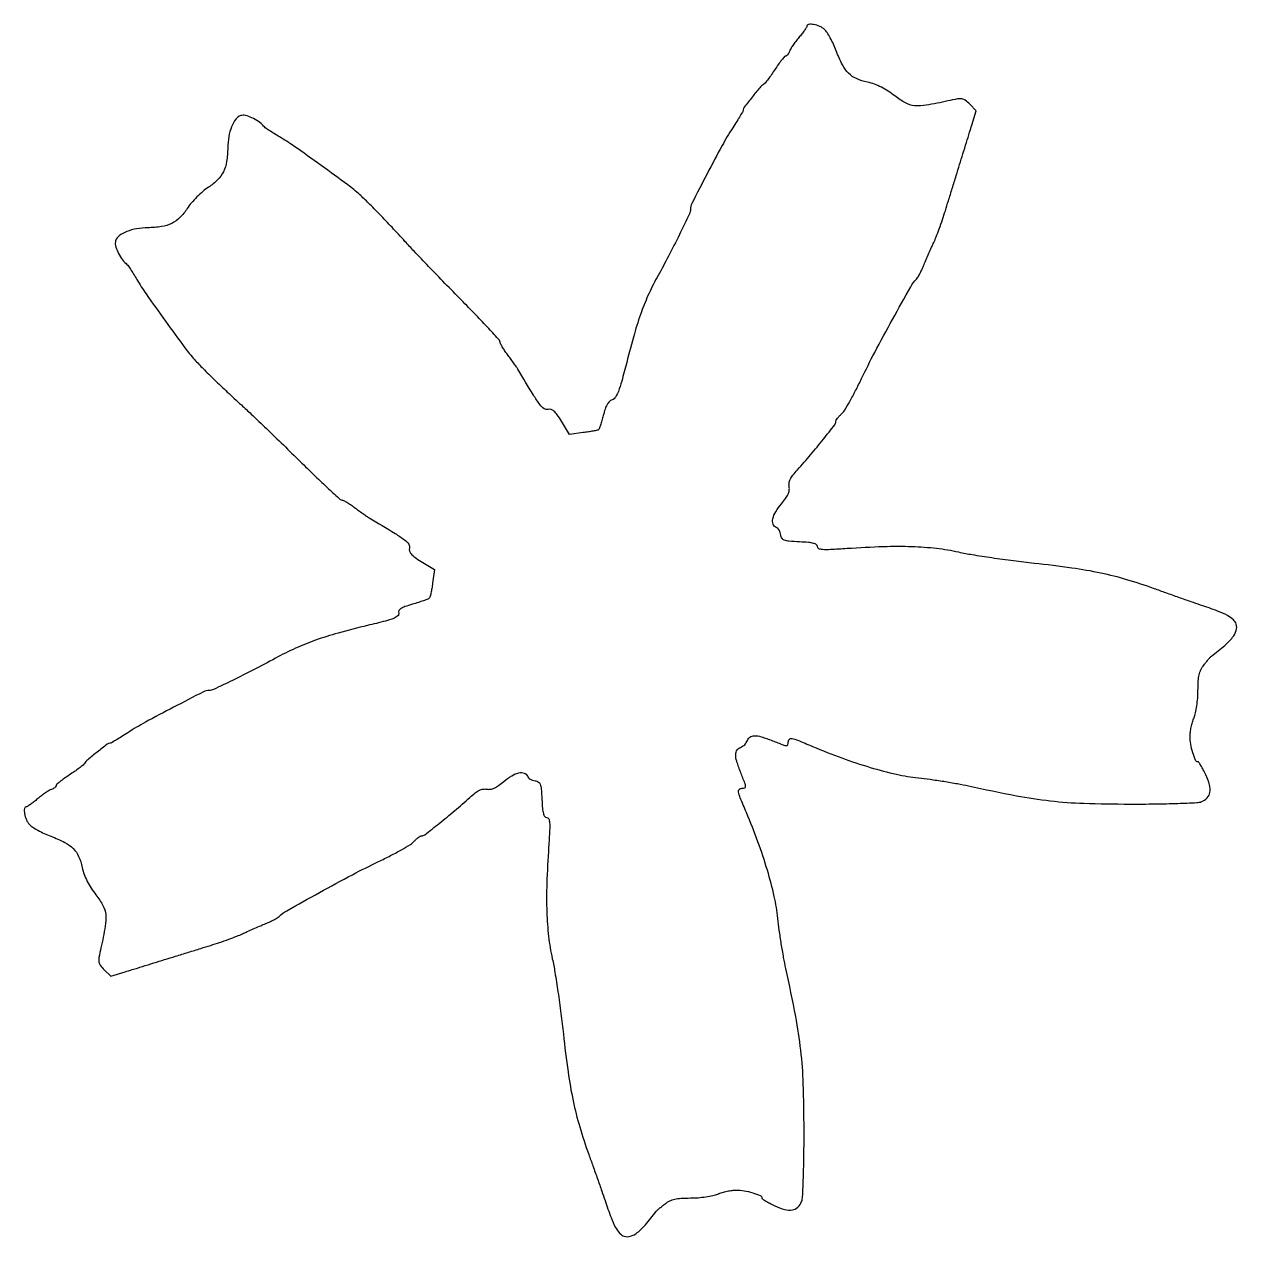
# Model space of a CAD drawing. Extents: x 0 to 459, y 0 to 459.
import ezdxf

# ---------------------------------------------------------------- set-up
doc = ezdxf.new("R2010")
doc.units = 0

msp = doc.modelspace()

# ---------------------------------------------------------------- linework, layer by layer
msp.add_lwpolyline([(295.997654, 458.25, -0.143996), (295.863379, 457.798645, -0.01006), (295.114021, 456.692187, -0.013607), (294.14314, 455.395332, -0.009797), (292.992838, 454, 0.01385), (291.802175, 452.531623, 0.014277), (290.707088, 451.014062, 0.014131), (289.834701, 449.647822, 0.057306), (289.427797, 448.75, -0.040202), (289.151418, 448.080297, -0.049996), (288.787147, 447.514063, -0.058371), (288.394662, 447.123758, -0.168057), (288.036858, 447, 0.214853), (287.575725, 446.792259, 0.011326), (286.506786, 445.527286, 0.016186), (285.284157, 443.907526, 0.010924), (283.99134, 441.986505, -0.008974), (282.674254, 440.012849, -0.011174), (281.377287, 438.229376, -0.009549), (280.23371, 436.786529, -0.07951), (279.610135, 436.236505, 0.07734), (278.229112, 435.028929, 0.006868), (275.298612, 431.435955, 0.004209), (272.338163, 427.637471, 0.164875), (272, 426.639837, -0.131762), (271.894577, 426.246732, -0.002547), (270.825479, 424.418399, -0.005958), (269.533928, 422.29343, -0.003936), (268.00163, 419.881226, 0.018371), (263.970227, 413.110689, 0.005463), (258.309951, 402.483189, 0.001954), (252.526371, 391.22477, 0.118208), (252, 389.029421, -0.11195), (251.615397, 387.333201, -0.0023), (247.79843, 379.442421, -0.005984), (243.682041, 371.280426, -0.007982), (239.738312, 363.975627, 0.020653), (236.324997, 357.251164, 0.020406), (233.463195, 350.2413, 0.016917), (230.776408, 341.938491, 0.008134), (227.868122, 331.130732, -0.004797), (225.99156, 323.966815, -0.026062), (224.737299, 320.155115, -0.050411), (223.624776, 317.968997, -0.160352), (222.367686, 316.949694, 0.104391), (221.322472, 316.277752, 0.068505), (220.448021, 315.138435, 0.049464), (219.694926, 313.447408, 0.021174), (219.015804, 311.065879, -0.009679), (218.50243, 309.094893, -0.013876), (217.965667, 307.371362, -0.00966), (217.457226, 305.974064, -0.169131), (217.14952, 305.611248, -0.08245), (216.683165, 305.431553, -0.004846), (215.187477, 305.138368, -0.007218), (213.38999, 304.830854, -0.005248), (211.382316, 304.538691), (206.264632, 303.84872), (203.189899, 308.845799, 0.014757), (201.561085, 311.325887, 0.05816), (200.348805, 312.689236, 0.105548), (199.272461, 313.301913, 0.141672), (198.156208, 313.330598, -0.21944), (196.656693, 313.597666, -0.079033), (195.056875, 315.13667, -0.024655), (192.62951, 318.702061, -0.00195), (186.698206, 328.496052, 0.013231), (186.054381, 329.506968, 0.004218), (185.04416, 330.97732, 0.004207), (183.890722, 332.59696, 0.00468), (182.75, 334.139956, -0.012187), (181.696877, 335.610129, -0.01578), (180.807813, 337.01051, -0.013508), (180.142173, 338.208669, -0.1206), (180, 338.789539, 0.187167), (179.740191, 339.459283, 0.001396), (175.667187, 343.894106, 0.004958), (170.904094, 348.949838, 0.003129), (165.25, 354.760104, -0.001667), (159.126183, 361.016357, -0.001572), (152.923437, 367.435917, -0.001562), (147.464367, 373.157141, -0.005477), (144, 376.891742, 0.003754), (139.096454, 382.214453, 0.004561), (134.419258, 387.125035, 0.00499), (130.219743, 391.368759, 0.01007), (126.81111, 394.611842, 0.026006), (122.412399, 398.23025, 0.003114), (112.239508, 405.649717, 0.003445), (101.996097, 412.916717, 0.020468), (96.469541, 416.452899, -0.007673), (94.493542, 417.647128, -0.009104), (92.666053, 418.83708, -0.008103), (91.163139, 419.891052, -0.05616), (90.5, 420.496551, 0.059712), (88.557867, 422.24482, 0.045965), (86.083454, 423.667383, 0.047697), (83.63944, 424.517042, 0.137504), (81.863128, 424.456558, 0.15949), (79.992867, 423.111035, 0.06178), (78.422878, 420.287258, 0.052242), (77.341069, 416.520018, 0.040884), (76.943558, 412.282119, -0.035576), (76.511764, 407.087004, -0.075187), (75.304182, 403.239683, -0.082966), (73.106961, 400.160526, -0.051632), (69.655642, 397.35648, 0.032135), (67.570134, 395.792794, 0.019449), (65.303783, 393.696217, 0.019449), (63.207206, 391.429866, 0.032135), (61.64352, 389.344358, -0.051632), (58.839474, 385.893039, -0.082966), (55.760317, 383.695818, -0.075187), (51.912996, 382.488236, -0.035576), (46.717881, 382.056442, 0.040884), (42.479982, 381.658931, 0.052242), (38.712742, 380.577122, 0.06178), (35.888965, 379.007133, 0.15949), (34.543442, 377.136872, 0.137504), (34.482958, 375.36056, 0.047697), (35.332617, 372.916546, 0.045965), (36.75518, 370.442133, 0.059712), (38.503449, 368.5, -0.05616), (39.108948, 367.836861, -0.008103), (40.16292, 366.333947, -0.009104), (41.352872, 364.506458, -0.007673), (42.547101, 362.530459, 0.020468), (46.083283, 357.003903, 0.003445), (53.350283, 346.760492, 0.003114), (60.76975, 336.587601, 0.026006), (64.388158, 332.18889, 0.01007), (67.631241, 328.780257, 0.00499), (71.874965, 324.580742, 0.004561), (76.785547, 319.903546, 0.003754), (82.108258, 315, -0.005477), (85.842859, 311.535633, -0.001562), (91.564083, 306.076563, -0.001572), (97.983643, 299.873817, -0.001667), (104.239896, 293.75, 0.003129), (110.050162, 288.095906, 0.004958), (115.105894, 283.332812, 0.001396), (119.540717, 279.259809, 0.187167), (120.210461, 279, -0.1206), (120.791331, 278.857827, -0.013508), (121.98949, 278.192188, -0.01578), (123.389871, 277.303123, -0.012187), (124.860044, 276.25, 0.00468), (126.40304, 275.109278, 0.004207), (128.02268, 273.95584, 0.004218), (129.493032, 272.945619, 0.013231), (130.503948, 272.301794, -0.00195), (140.297939, 266.37049, -0.024655), (143.86333, 263.943125, -0.079033), (145.402334, 262.343307, -0.21944), (145.669402, 260.843792, 0.141672), (145.698087, 259.727539, 0.105548), (146.310764, 258.651195, 0.05816), (147.674113, 257.438915, 0.014757), (150.154201, 255.810101), (155.15128, 252.735368), (154.473819, 247.617684, -0.010032), (154.167078, 245.610858, -0.013647), (153.804959, 243.815529, -0.010504), (153.434799, 242.349536, -0.131747), (153.148179, 241.860713, -0.102626), (152.651284, 241.53944, -0.00663), (151.028892, 240.935874, -0.00945), (149.057623, 240.273857, -0.006891), (146.843794, 239.610045, 0.012269), (143.947338, 238.707489, 0.061524), (142.420274, 237.970772, 0.136448), (141.727121, 237.19182, 0.177499), (141.628156, 236.249332, -0.286187), (141.29182, 235.202078, -0.081739), (139.761197, 234.285715, -0.031242), (136.569651, 233.24972, -0.004299), (129.784361, 231.568984, 0.008916), (118.704221, 228.715555, 0.018033), (110.113734, 226.002172, 0.020909), (102.615183, 222.973936, 0.017979), (95, 219.186012, -0.005189), (86.6841, 214.780751, -0.006108), (78.716322, 210.787741, -0.002735), (71.594556, 207.37491, -0.110803), (69.923533, 207, 0.118455), (67.770455, 206.482655, 0.001867), (56.470539, 200.666342, 0.005316), (45.830056, 194.99465, 0.018362), (39.118774, 190.99837, -0.003936), (36.70657, 189.466072, -0.005958), (34.581601, 188.174521, -0.002547), (32.753268, 187.105423, -0.131762), (32.360163, 187, 0.164875), (31.362529, 186.661837, 0.004209), (27.564045, 183.701388, 0.006868), (23.971071, 180.770888, 0.07734), (22.763495, 179.389865, -0.07951), (22.213471, 178.76629, -0.009549), (20.770624, 177.622713, -0.011174), (18.987151, 176.325746, -0.008974), (17.013495, 175.00866, 0.010924), (15.092474, 173.715843, 0.016186), (13.472714, 172.493214, 0.011326), (12.207741, 171.424275, 0.214853), (12, 170.963142, -0.168057), (11.876242, 170.605338, -0.058371), (11.485938, 170.212853, -0.049996), (10.919703, 169.848582, -0.040202), (10.25, 169.572203, 0.057306), (9.352178, 169.165299, 0.014131), (7.985938, 168.292912, 0.014277), (6.468377, 167.197825, 0.01385), (5, 166.007162, -0.009797), (3.604668, 164.85686, -0.013607), (2.307813, 163.885979, -0.01006), (1.201355, 163.136621, -0.143996), (0.75, 163.002346, 0.379432), (0.013071, 162.344937, 0.073349), (0.070129, 160.402819, 0.058648), (0.770856, 158.079833, 0.085179), (1.941907, 156.29273, 0.062812), (3.089269, 155.335479, 0.017135), (5.122126, 154.129091, 0.017048), (7.541545, 152.908543, 0.016989), (10.041251, 151.854169, -0.026928), (15.307957, 149.50837, -0.077946), (18.527083, 147.168927, -0.093481), (20.545281, 144.221195, -0.050712), (21.900713, 140.027359, 0.032991), (22.651709, 137.388071, 0.03019), (23.761687, 134.788398, 0.028608), (25.240959, 132.211366, 0.023536), (27.097767, 129.639742, -0.044515), (29.729539, 125.652924, -0.100259), (30.776527, 122.202831, -0.066812), (30.605768, 117.785889, -0.011954), (28.995733, 109.675701, 0.009134), (28.235755, 105.95739, 0.081685), (28.20197, 104.296286, 0.127423), (28.73421, 103.023791, 0.033954), (30.191075, 101.354379), (32.688098, 98.857357), (38.094049, 100.547683, -0.000472), (40.816414, 101.396089, -0.000169), (44.702627, 102.60174, -0.000167), (48.966549, 103.921431, -0.000198), (53, 105.166566, 0.000098), (57.220007, 106.468372, 0.000065), (62.059375, 107.962977, 0.000066), (66.756629, 109.415042, 0.000129), (70.5, 110.573825, 0.006372), (73.856187, 111.660762, 0.005633), (77.325, 112.87693, 0.005665), (80.425628, 114.043326, 0.017105), (82.5, 114.933447, -0.004072), (84.34833, 115.784276, -0.002258), (86.616476, 116.793756, -0.002252), (88.922791, 117.795399, -0.003633), (90.896515, 118.625126, 0.010863), (92.660616, 119.396931, 0.012115), (94.325702, 120.218517, 0.011491), (95.707377, 120.983369, 0.060523), (96.396515, 121.506666, -0.064291), (99.318604, 123.691168, -0.002274), (111.630584, 130.561793, -0.00475), (124.124387, 137.305473, -0.009927), (134, 142.267334, 0.007863), (138.54302, 144.526465, 0.009838), (142.681465, 146.770496, 0.008259), (146.068682, 148.76907, 0.07236), (147.404988, 149.881088, -0.023577), (148.206486, 150.692212, -0.027845), (149.039345, 151.377569, -0.028495), (149.793437, 151.867216, -0.130463), (150.293668, 152, 0.166977), (151.482642, 152.40845, 0.002855), (156.966699, 156.731048, 0.007624), (162.816134, 161.543771, 0.007687), (168.5, 166.51977, -0.019645), (170.532587, 168.215111, -0.050695), (172.155117, 169.220168, -0.071087), (173.576621, 169.677634, -0.089526), (174.956847, 169.664992, 0.087783), (176.323701, 169.647745, 0.066497), (177.761372, 170.085073, 0.049078), (179.395886, 171.034385, 0.020926), (181.386846, 172.59913, -0.041218), (184.365768, 174.750893, -0.081553), (187.065998, 175.83071, -0.13343), (189.112719, 175.733173, -0.226634), (190.331862, 174.577564, 0.10971), (190.708572, 174.008749, 0.054482), (191.396262, 173.476747, 0.050294), (192.264327, 173.058408, 0.051992), (193.188851, 172.827564, -0.101777), (194.466537, 172.370344, -0.16944), (195.185254, 171.497035, -0.069751), (195.55724, 169.782337, -0.007644), (195.79569, 165.75, 0.009655), (196.010211, 162.354168, 0.044709), (196.346066, 160.418029, 0.096093), (196.854928, 159.371864, 0.235854), (197.59941, 159, -0.303044), (198.359429, 158.492781, -0.081978), (198.706831, 157.010533, -0.029707), (198.72807, 154.074491, -0.003763), (198.350114, 147.75, 0.008309), (197.653093, 133.986555, 0.016743), (197.64767, 123.121744, 0.020565), (198.328383, 113.953336, 0.025362), (199.744218, 105.5, -0.013202), (200.725173, 100.406485, -0.004559), (201.880325, 93.001048, -0.004526), (203.00575, 84.811731, -0.005239), (203.925077, 76.992929, 0.008161), (205.687908, 62.71989, 0.017188), (207.615935, 51.72418, 0.019783), (210.093044, 41.92138, 0.015495), (213.524169, 31.5, -0.001508), (215.102131, 27.123317, -0.00109), (216.83613, 22.234375, -0.0011), (218.463824, 17.580563, -0.002393), (219.688132, 14, 0.008366), (221.956031, 7.617434, 0.033901), (223.66011, 3.86141, 0.059094), (225.226493, 1.62858, 0.134214), (226.943449, 0.517948, 0.156342), (229.313133, 0.524683, 0.087293), (231.886932, 1.888141, 0.051418), (234.959956, 4.83268, 0.015479), (239, 9.90032, -0.049896), (239.344839, 10.276619, -0.005897), (240.200552, 11.023349, -0.007006), (241.243612, 11.887183, -0.00569), (242.384859, 12.784474, -0.048983), (244.168289, 13.895215, -0.058305), (246.034372, 14.560901, -0.042709), (248.431501, 14.900694, -0.013862), (252.012735, 15, 0.019202), (254.867275, 15.109664, 0.016842), (257.833572, 15.438714, 0.017228), (260.500066, 15.920108, 0.045711), (262.345757, 16.5, -0.02755), (263.966894, 17.074719, -0.018431), (265.874924, 17.559375, -0.018585), (267.764598, 17.892946, -0.034403), (269.318658, 18, -0.043334), (272.289051, 17.742075, -0.030098), (275.568197, 16.962489, -0.023456), (278.405931, 15.957114, -0.304796), (279, 15.073112, 0.246707), (279.20167, 14.689265, 0.01233), (280.430039, 13.886881, 0.017471), (282.002652, 12.988483, 0.011517), (283.868218, 12.061724, 0.040429), (287.67022, 10.642714, 0.108195), (290.540156, 10.467859, 0.152642), (292.623248, 11.493825, 0.112188), (294.057284, 13.650669, 0.079777), (294.432543, 15.463641, 0.002796), (294.715191, 22.653027, 0.005135), (294.914969, 31.177268, 0.003562), (294.973152, 40.8151, 0.007988), (294.676916, 58.175035, 0.019797), (293.754125, 70.85873, 0.019058), (291.808091, 83.706504, 0.006923), (288.105217, 101.761544, -0.009108), (287.253014, 106.011108, -0.005226), (286.372624, 111.16318, -0.005219), (285.595705, 116.36157, -0.008663), (285.062515, 120.761544, 0.029885), (283.700164, 129.044407, 0.016562), (281.10629, 138.958801, 0.015287), (277.526297, 149.776836, 0.013377), (273.141311, 160.854709, -0.004216), (270.834009, 166.385397, -0.052352), (270.201021, 168.568668, -0.236858), (270.495577, 169.564588, -0.207422), (271.5, 170, 0.092741), (272.524294, 170.191636, 0.332509), (272.855974, 170.722, 0.070334), (272.586852, 171.905579, 0.002862), (271, 176, -0.017891), (269.516918, 180.1968, -0.074768), (269.10534, 182.83688, -0.152296), (269.610572, 184.488418, -0.167624), (270.948848, 185.483765, 0.070459), (271.740269, 185.864132, 0.049213), (272.506917, 186.493083, 0.049213), (273.135868, 187.259731, 0.070459), (273.516235, 188.051152, -0.167624), (274.511582, 189.389428, -0.152296), (276.16312, 189.89466, -0.074768), (278.8032, 189.483082, -0.017891), (283, 188, 0.002862), (287.094421, 186.413148, 0.070334), (288.278, 186.144026, 0.332509), (288.808364, 186.475706, 0.092741), (289, 187.5, -0.207422), (289.435412, 188.504423, -0.236858), (290.431332, 188.798979, -0.052352), (292.614603, 188.165991, -0.004216), (298.145291, 185.858689, 0.013377), (309.223164, 181.473703, 0.015287), (320.041199, 177.89371, 0.016562), (329.955593, 175.299836, 0.029885), (338.238456, 173.937485, -0.008663), (342.63843, 173.404295, -0.005219), (347.83682, 172.627376, -0.005226), (352.988892, 171.746986, -0.009108), (357.238456, 170.894783, 0.006923), (375.293496, 167.191909, 0.019058), (388.14127, 165.245875, 0.019797), (400.824965, 164.323084, 0.007988), (418.1849, 164.026848, 0.003562), (427.822732, 164.085031, 0.005135), (436.346973, 164.284809, 0.002796), (443.536359, 164.567457, 0.079777), (445.349331, 164.942716, 0.112188), (447.506175, 166.376752, 0.152642), (448.532141, 168.459844, 0.108195), (448.357286, 171.32978, 0.040429), (446.938276, 175.131782, 0.011517), (446.011517, 176.997348, 0.017471), (445.113119, 178.569961, 0.01233), (444.310735, 179.79833, 0.246707), (443.926888, 180, -0.304796), (443.042886, 180.594069, -0.023456), (442.037511, 183.431803, -0.030098), (441.257925, 186.710949, -0.043334), (441, 189.681342, -0.034403), (441.107054, 191.235402, -0.018585), (441.440625, 193.125076, -0.018431), (441.925281, 195.033106, -0.02755), (442.5, 196.654243, 0.045711), (443.079892, 198.499934, 0.017228), (443.561286, 201.166428, 0.016842), (443.890336, 204.132725, 0.019202), (444, 206.987265, -0.013862), (444.099306, 210.568499, -0.042709), (444.439099, 212.965628, -0.058305), (445.104785, 214.831711, -0.048983), (446.215526, 216.615141, -0.00569), (447.112817, 217.756388, -0.007006), (447.976651, 218.799448, -0.005897), (448.723381, 219.655161, -0.049896), (449.09968, 220, 0.015479), (454.16732, 224.040044, 0.051418), (457.111859, 227.113068, 0.087293), (458.475317, 229.686867, 0.156342), (458.482052, 232.056551, 0.134214), (457.37142, 233.773507, 0.059094), (455.13859, 235.33989, 0.033901), (451.382566, 237.043969, 0.008366), (445, 239.311868, -0.002393), (441.419437, 240.536176, -0.0011), (436.765625, 242.16387, -0.00109), (431.876683, 243.897869, -0.001508), (427.5, 245.475831, 0.015495), (417.07862, 248.906956, 0.019783), (407.27582, 251.384065, 0.017188), (396.28011, 253.312092, 0.008161), (382.007071, 255.074923, -0.005239), (374.188269, 255.99425, -0.004526), (365.998952, 257.119675, -0.004559), (358.593515, 258.274827, -0.013202), (353.5, 259.255782, 0.025362), (345.046664, 260.671617, 0.020565), (335.878256, 261.35233, 0.016743), (325.013445, 261.346907, 0.008309), (311.25, 260.649886, -0.003763), (304.925509, 260.27193, -0.029707), (301.989467, 260.293169, -0.081978), (300.507219, 260.640571, -0.303044), (300, 261.40059, 0.235854), (299.628136, 262.145072, 0.096093), (298.581971, 262.653934, 0.044709), (296.645832, 262.989789, 0.009655), (293.25, 263.20431, -0.007644), (289.217663, 263.44276, -0.069751), (287.502965, 263.814746, -0.16944), (286.629656, 264.533463, -0.101777), (286.172436, 265.811149, 0.051992), (285.941592, 266.735673, 0.050294), (285.523253, 267.603738, 0.054482), (284.991251, 268.291428, 0.10971), (284.422436, 268.668138, -0.226634), (283.266827, 269.887281, -0.13343), (283.16929, 271.934002, -0.081553), (284.249107, 274.634232, -0.041218), (286.40087, 277.613154, 0.020926), (287.965615, 279.604114, 0.049078), (288.914927, 281.238628, 0.066497), (289.352255, 282.676299, 0.087783), (289.335008, 284.043153, -0.089526), (289.322366, 285.423379, -0.071087), (289.779832, 286.844883, -0.050695), (290.784889, 288.467413, -0.019645), (292.48023, 290.5, 0.007687), (297.456229, 296.183866, 0.007624), (302.268952, 302.033301, 0.002855), (306.59155, 307.517358, 0.166977), (307, 308.706332, -0.130463), (307.132784, 309.206563, -0.028495), (307.622431, 309.960655, -0.027845), (308.307788, 310.793514, -0.023577), (309.118912, 311.595012, 0.07236), (310.23093, 312.931318, 0.008259), (312.229504, 316.318535, 0.009838), (314.473535, 320.45698, 0.007863), (316.732666, 325, -0.009927), (321.694527, 334.875613, -0.00475), (328.438207, 347.369416, -0.002274), (335.308832, 359.681396, -0.064291), (337.493334, 362.603485, 0.060523), (338.016631, 363.292623, 0.011491), (338.781483, 364.674298, 0.012115), (339.603069, 366.339384, 0.010863), (340.374874, 368.103485, -0.003633), (341.204601, 370.077209, -0.002252), (342.206244, 372.383524, -0.002258), (343.215724, 374.65167, -0.004072), (344.066553, 376.5, 0.017105), (344.956674, 378.574372, 0.005665), (346.12307, 381.675, 0.005633), (347.339238, 385.143813, 0.006372), (348.426175, 388.5, 0.000129), (349.584958, 392.243371, 0.000066), (351.037023, 396.940625, 0.000065), (352.531628, 401.779993, 0.000098), (353.833434, 406, -0.000198), (355.078569, 410.033451, -0.000167), (356.39826, 414.297373, -0.000169), (357.603911, 418.183586, -0.000472), (358.452317, 420.905951), (360.142643, 426.311902), (357.645621, 428.808925, 0.033954), (355.976209, 430.26579, 0.127423), (354.703714, 430.79803, 0.081685), (353.04261, 430.764245, 0.009134), (349.324299, 430.004267, -0.011954), (341.214111, 428.394232, -0.066812), (336.797169, 428.223473, -0.100259), (333.347076, 429.270461, -0.044515), (329.360258, 431.902233, 0.023536), (326.788634, 433.759041, 0.028608), (324.211602, 435.238313, 0.03019), (321.611929, 436.348291, 0.032991), (318.972641, 437.099287, -0.050712), (314.778805, 438.454719, -0.093481), (311.831073, 440.472917, -0.077946), (309.49163, 443.692043, -0.026928), (307.145831, 448.958749, 0.016989), (306.091457, 451.458455, 0.017048), (304.870909, 453.877874, 0.017135), (303.664521, 455.910731, 0.062812), (302.70727, 457.058093, 0.085179), (300.920167, 458.229144, 0.058648), (298.597181, 458.929871, 0.073349), (296.655063, 458.986929, 0.379432)], format="xyb", close=True)

doc.saveas('drawing.dxf')
